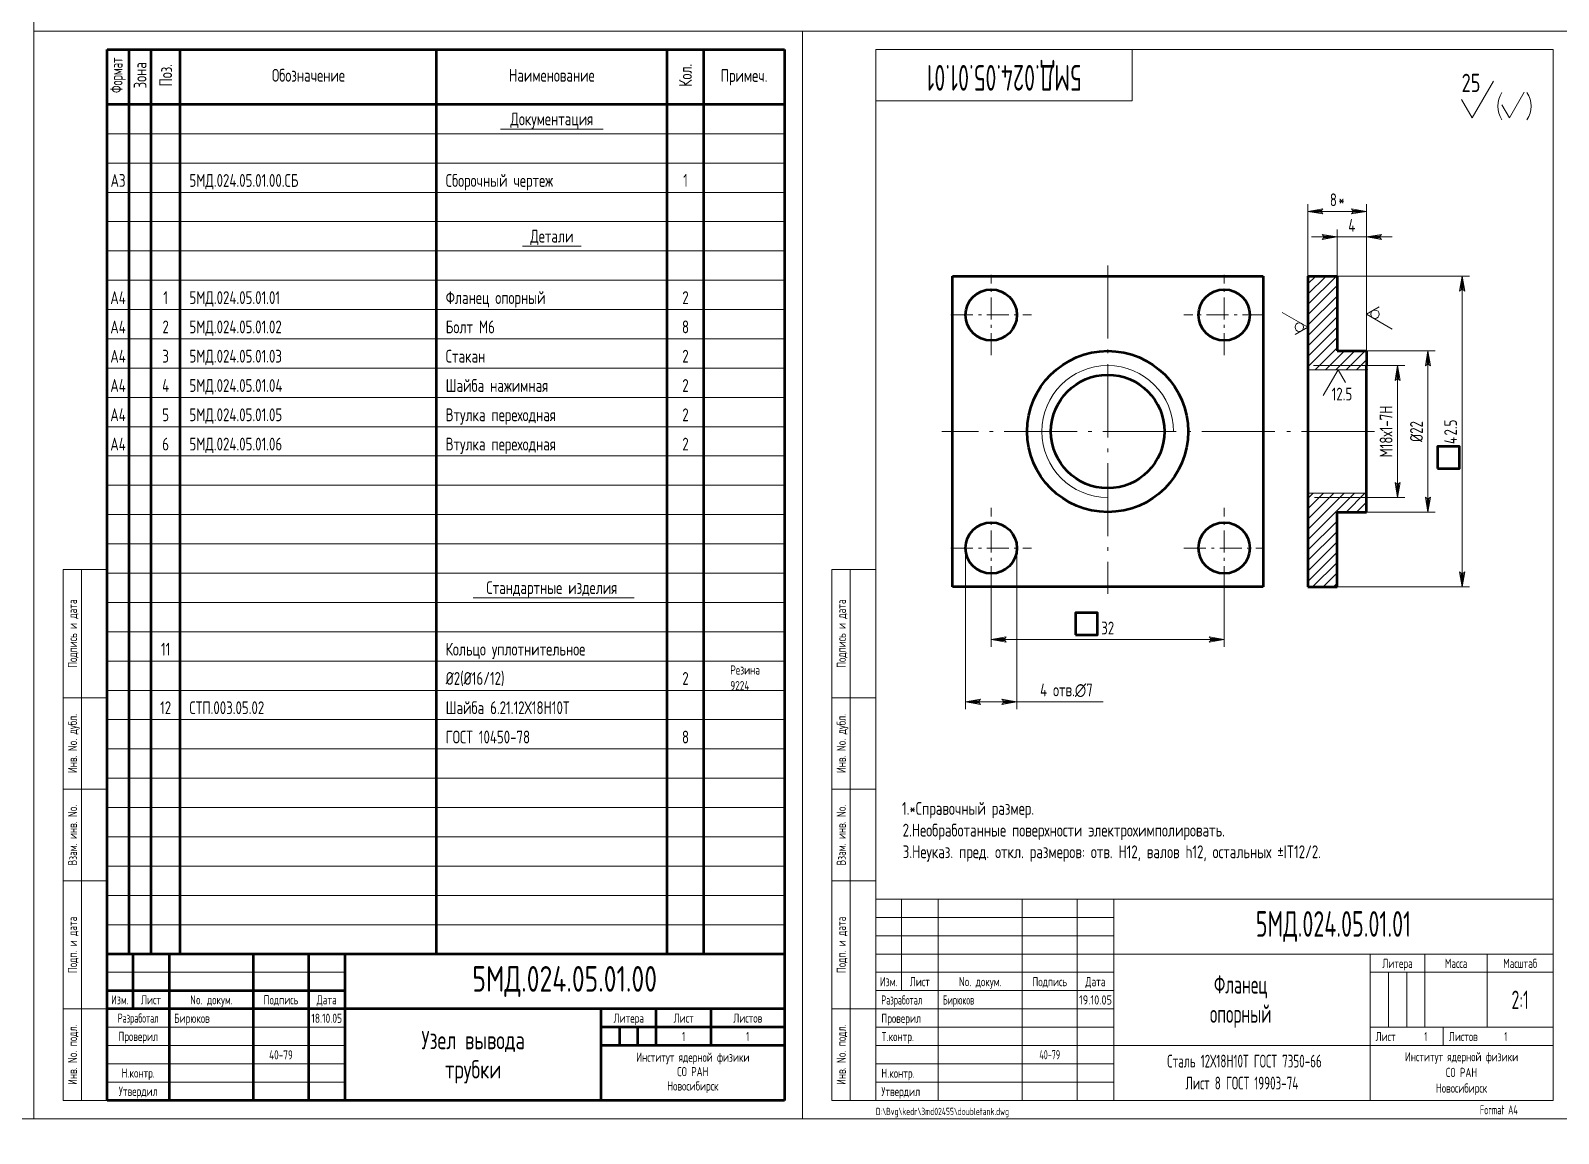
# Model space of a CAD drawing. Extents: x -414 to 4851, y -2165 to 1761.
# Drawn here: x 483.4 to 900.7, y -178.8 to 122.4 of the extents above; entities that cross this region are included whole.
import ezdxf
from ezdxf.enums import TextEntityAlignment as Align

# ---------------------------------------------------------------- set-up
doc = ezdxf.new("R2010")
doc.units = 0
doc.linetypes.add('S-P20', pattern=[27, 20, -3, 1, -3])
doc.linetypes.add('S-P6', pattern=[9.8, 6, -1.5, 0.8, -1.5])
for name, color, linetype, lineweight in [('1', 9, 'CONTINUOUS', 20), ('2', 2, 'CONTINUOUS', 50), ('DIM', 4, 'CONTINUOUS', 20), ('HATCH', 5, 'CONTINUOUS', 20), ('TR', 3, 'CONTINUOUS', 20)]:
    doc.layers.add(name, color=color, linetype=linetype, lineweight=lineweight)
doc.styles.add('SIMPLEX', font='simplex.shx', dxfattribs={"width": 0.7})

# ---------------------------------------------------------------- blocks, each defined once
blk = doc.blocks.new('SHTAMP1')
at = {"layer": 'DIM', "color": 2}
for p, q in [((-185, 55), (0, 55)), ((-185, 55), (-185, 0)), ((-178, 55), (-178, 29.99999999999999)), ((-168, 55), (-168, 0)), ((-145, 55), (-145, 0)), ((-130, 55), (-130, 0)), ((-120, 55), (-120, 0)), ((-120, 40), (0, 40)), ((-49.99999999999997, 40), (-50, 0)), ((-34.99999999999997, 40), (-34.99999999999997, 20)), ((-17.99999999999997, 40), (-17.99999999999997, 20.00000000000001)), ((-185, 35), (-120, 35)), ((-49.99999999999997, 35), (0, 35)), ((-185, 30), (-120, 30)), ((-50, 20), (0, 20)), ((-29.99999999999994, 20.00000000000001), (-29.99999999999997, 15)), ((-120, 15), (0, 15))]:
    blk.add_line(p, q, dxfattribs=at)
at = {"layer": 'DIM'}
for p, q in [((-185, 50), (-120, 50)), ((-185, 45), (-120, 45)), ((-185, 40), (-120, 40)), ((-44.99999999999997, 35), (-44.99999999999997, 20)), ((-39.99999999999997, 35), (-39.99999999999997, 20)), ((-185, 25), (-120, 25)), ((-185, 20), (-120, 20)), ((-185, 15), (-120, 15)), ((-185, 10), (-120, 10)), ((-185, 5), (-120, 5))]:
    blk.add_line(p, q, dxfattribs=at)
at = {"layer": 'DIM', "style": 'SIMPLEX', "width": 0.6}
blk.add_text('1', height=2.5, dxfattribs=at).set_placement((-35.17607202795625, 16.2))
at = {"layer": 'DIM', "style": 'SIMPLEX', "width": 0.6, "flags": 8}
blk.add_attdef('ОБОЗНАЧЕНИЕ2', text='', height=7, dxfattribs=at).set_placement((-117, 60), align=Align.MIDDLE)
at = {"layer": 'DIM', "style": 'SIMPLEX', "width": 0.6}
for tag, height, p in [('ОБОЗНАЧЕНИЕ', 7, (-60, 47.5)), ('МАСШТАБ', 5, (-9, 27.5))]:
    blk.add_attdef(tag, text='', height=height, dxfattribs=at).set_placement(p, align=Align.MIDDLE)
at = {"layer": 'DIM', "style": 'SIMPLEX', "width": 0.9108433734939759}
blk.add_attdef('ДАТА', text='', height=2.5, dxfattribs=at).set_placement((-129.5, 26.2), (-120.5, 26.2), align=Align.FIT)
at = {"layer": 'DIM', "style": 'SIMPLEX', "width": 0.6}
for tag, p in [('ЛИСТОВ', (-13.325, 16.2)), ('FORMAT', (-20, -3.8))]:
    blk.add_attdef(tag, p, '', height=2.5, dxfattribs=at)
blk.add_attdef('ТЕЛЕФОН', text='', height=2.5, dxfattribs=at).set_placement((-137.5, 12.5), align=Align.MIDDLE_CENTER)
at = {"layer": 'TR', "style": 'SIMPLEX', "width": 0.7}
for s, p in [('Литера', (-42.49999999999997, 36.2)), ('Масса', (-26.49999999999997, 36.2)), ('Масштаб', (-9, 36.2)), ('Изм.', (-181.5, 31.2)), ('Лист', (-173, 31.2)), ('No. докум.', (-156.5, 31.2)), ('Подпись', (-137.5, 31.2)), ('Дата', (-125, 31.2)), ('Институт ядерной физики', (-25, 10.70243239950646)), ('СО РАН', (-25, 6.416718113792172)), ('Новосибирск', (-25, 2.131003828077887))]:
    blk.add_text(s, height=2.5, dxfattribs=at).set_placement(p, align=Align.CENTER)
at = {"layer": 'TR', "style": 'SIMPLEX'}
for s, width, p in [('Разработал', 0.6, (-183.5, 26.2)), ('Проверил', 0.7, (-183.5, 21.2)), ('T.контр.', 0.7, (-183.5, 16.2)), ('Лист', 0.7, (-48.5, 16.2)), ('Листов', 0.7, (-28.49999999999997, 16.2)), ('Н.контр.', 0.7, (-183.5, 6.200000000000001)), ('Утвердил', 0.7, (-183.5, 1.200000000000001))]:
    blk.add_text(s, height=2.5, dxfattribs=dict(at, width=width)).set_placement(p)
at = {"layer": 'TR', "style": 'SIMPLEX', "width": 0.6}
for tag, height, p in [('НАИМЕНОВАНИЕ', 5, (-85.34568711718521, 29.20002082529924)), ('НАИМЕНОВАНИЕ2', 5, (-85.34568711718521, 21.20002082529924)), ('МАТЕРИАЛ', 3.5, (-85, 9)), ('СОРТАМЕНТ', 3.5, (-85, 3))]:
    blk.add_attdef(tag, text='', height=height, dxfattribs=at).set_placement(p, align=Align.CENTER)
for tag, p, height in [('РАЗРАБОТАЛ', (-166.7, 26.2), 2.5), ('ПРОВЕРИЛ', (-166.7, 21.2), 2.5), ('НОРМОКОНТРОЛЬ', (-166.7, 6.199999999999998), 2.5), ('УТВЕРДИЛ', (-166.7, 1.199999999999999), 2.5), ('ФАЙЛ', (-185, -4), 2)]:
    blk.add_attdef(tag, p, '', height=height, dxfattribs=at)
blk = doc.blocks.new('LEADR')
at = {"layer": 'DIM'}
for p, q in [((-1.170416226631389, 0.2000000000000028), (0, 0)), ((-0.9997944300187243, -0.0002412563466975826), (-1.170416226631389, 0.2000000000000028)), ((0, 0), (-1.170416226631389, -0.1999999999999886)), ((-0.4381870021173455, 0.07487712356459042), (-1.063684681848329, 0.07474016190496968)), ((0, 0), (-1, 0)), ((-1.170416226631389, -0.1999999999999886), (-0.9997944300187243, -0.0002412563466975826)), ((-0.4396274744967172, -0.07512327059271229), (-1.063870801763059, -0.07525989858129378))]:
    blk.add_line(p, q, dxfattribs=at)

msp = doc.modelspace()

# ---------------------------------------------------------------- hatches: boundary and pattern name
at = {"layer": '1'}
h = msp.add_hatch(dxfattribs=at)
h.set_pattern_fill('U', color=256, scale=2, angle=45, style=0, pattern_type=0)
h.set_pattern_definition([(45, (-323.174470179951, -281.1920083880682), (-1.414213562373095, 1.414213562373095), [])])
h.paths.add_polyline_path([(840.2979946166244, -9.057286900293093), (848.2979946166245, -9.057286900293093), (848.2979946166245, -3.92928690029305), (832.2979946166245, -3.92928690029305), (832.2979946166245, -29.50728690029365), (840.2979946166245, -29.50728690029365)])
at = {"layer": 'HATCH'}
h = msp.add_hatch(dxfattribs=at)
h.set_pattern_fill('U', color=256, scale=2, angle=45, style=0, pattern_type=0)
h.set_pattern_definition([(45, (-323.174470179951, -279.1420083880682), (-1.414213562373095, 1.414213562373095), [])])
h.paths.add_polyline_path([(840.2979946166245, 55.39271309970655), (832.2979946166245, 55.39271309970655), (832.2979946166245, 29.81471309970595), (840.4726720498008, 29.81471309970595), (848.2979946166245, 29.81471309970595), (848.2979946166245, 29.84271309970632), (848.2979946166245, 30.942713099706), (848.2979946166245, 34.942713099706), (840.2979946166245, 34.942713099706)])

# ---------------------------------------------------------------- linework, layer by layer
at = {"layer": '1'}
for p, q in [((504.2896355711714, 94.25603920183835), (689.2896355711714, 94.25603920183835)), ((504.2896355711714, 86.25603920183835), (689.2896355711714, 86.25603920183835)), ((504.2896355711714, 78.25603920183835), (689.2896355711714, 78.25603920183835)), ((504.2896355711714, 70.25603920183835), (689.2896355711714, 70.25603920183835)), ((504.2896355711714, 62.25603920183835), (689.2896355711714, 62.25603920183835)), ((504.2896355711714, 54.25603920183835), (689.2896355711714, 54.25603920183835)), ((504.2896355711714, 46.25603920183835), (689.2896355711714, 46.25603920183835)), ((504.2896355711714, 38.25603920183835), (689.2896355711714, 38.25603920183835)), ((504.2896355711714, 30.25603920183835), (689.2896355711714, 30.25603920183835)), ((833.8762502471307, 30.942713099706), (846.7834238987264, 30.942713099706)), ((847.0171593925909, 30.942713099706), (848.2979946166245, 30.942713099706)), ((504.2896355711714, 22.25603920183835), (689.2896355711714, 22.25603920183835)), ((504.2896355711714, 14.25603920183835), (689.2896355711714, 14.25603920183835)), ((504.2896355711714, 6.256039201838348), (689.2896355711714, 6.256039201838348)), ((504.2896355711714, -1.743960798161652), (689.2896355711714, -1.743960798161652)), ((834.1221098665153, -5.057286900293093), (846.3577864683114, -5.057286900293093)), ((846.8133767257634, -5.057286900293093), (848.2979946166245, -5.057286900293093)), ((504.2896355711714, -9.743960798161652), (689.2896355711714, -9.743960798161652)), ((504.2896355711714, -17.74396079816165), (689.2896355711714, -17.74396079816165)), ((504.2896355711714, -25.74396079816165), (689.2896355711714, -25.74396079816165)), ((504.2896355711714, -33.74396079816165), (689.2896355711714, -33.74396079816165)), ((504.2896355711714, -41.74396079816165), (689.2896355711714, -41.74396079816165)), ((504.2896355711714, -49.74396079816165), (689.2896355711714, -49.74396079816165)), ((504.2896355711714, -57.74396079816165), (689.2896355711714, -57.74396079816165)), ((504.2896355711714, -65.74396079816165), (689.2896355711714, -65.74396079816165)), ((504.2896355711714, -73.7439607981616), (689.2896355711714, -73.7439607981616)), ((504.2896355711714, -81.7439607981616), (689.2896355711714, -81.7439607981616)), ((504.2896355711714, -89.7439607981616), (689.2896355711714, -89.7439607981616)), ((504.2896355711714, -97.7439607981616), (689.2896355711714, -97.7439607981616)), ((504.2896355711714, -105.7439607981616), (689.2896355711714, -105.7439607981616)), ((504.2896355711714, -113.7439607981616), (689.2896355711714, -113.7439607981616)), ((504.2896355711714, -121.7439607981616), (689.2896355711714, -121.7439607981616)), ((569.2896355711714, -134.7561984686205), (504.2896355711714, -134.7561984686205)), ((569.2896355711714, -149.7561984686205), (504.2896355711714, -149.7561984686205)), ((504.2896355711714, -154.7561984686205), (569.2896355711714, -154.7561984686205)), ((569.2896355711714, -159.7561984686205), (504.2896355711714, -159.7561984686205)), ((504.2896355711714, -164.7561984686205), (569.2896355711714, -164.7561984686205))]:
    msp.add_line(p, q, dxfattribs=at)
at = {"layer": '1', "linetype": 'S-P6'}
for p, q in [((745.8075082605277, 33.76251825310101), (745.8075082605277, 55.76251825310101)), ((745.8075082605277, 33.76251825310101), (745.8075082605277, 55.76251825310101)), ((809.4471185673169, 33.76251825310101), (809.4471185673169, 55.76251825310101)), ((809.4471185673169, 33.76251825310101), (809.4471185673169, 55.76251825310101)), ((734.8075082605277, 44.76251825310101), (756.8075082605277, 44.76251825310101)), ((734.8075082605277, 44.76251825310101), (756.8075082605277, 44.76251825310101)), ((820.4471185673169, 44.76251825310101), (798.4471185673169, 44.76251825310101)), ((820.4471185673169, 44.76251825310101), (798.4471185673169, 44.76251825310101)), ((745.8075082605268, -29.8770920536881), (745.8075082605268, -7.877092053688102)), ((809.4471185673169, -29.8770920536881), (809.4471185673169, -7.877092053688102)), ((734.8075082605268, -18.8770920536881), (756.8075082605268, -18.8770920536881)), ((798.4471185673169, -18.8770920536881), (820.4471185673169, -18.8770920536881))]:
    msp.add_line(p, q, dxfattribs=at)
at = {"layer": '1', "linetype": 'S-P20'}
for p, q in [((777.6273134139223, 58.3172456870239), (777.6273134139223, -31.35270389757733)), ((823.3096181972064, 12.94271309970645), (732.2738215180509, 12.94271309970645)), ((850.5354651099012, 12.94271309970645), (825.4691347188618, 12.94271309970645))]:
    msp.add_line(p, q, dxfattribs=at)
at = {"layer": '1', "color": 2}
for p, q in [((832.2979946166242, 29.81471309970595), (840.4726720498008, 29.81471309970595)), ((840.5246065096806, 29.81471309970595), (848.2979946166245, 29.81471309970595)), ((832.2979946166242, -3.92928690029305), (848.2979946166245, -3.92928690029305))]:
    msp.add_line(p, q, dxfattribs=at)
at = {"layer": '1'}
msp.add_arc((777.6273134139223, 12.94271309970645), 18.00000000000011, 0, 270, dxfattribs=at)
at = {"layer": '2'}
for p, q in [((504.2896355711714, 117.2438015313794), (689.2896355711714, 117.2438015313794)), ((504.2896355711714, -169.7561984686205), (504.2896355711714, 117.2438015313794)), ((510.2896355711714, -129.7561984686205), (510.2896355711714, 117.2438015313794)), ((516.2896355711714, -129.7561984686205), (516.2896355711714, 117.2438015313794)), ((524.2896355711714, -129.7561984686205), (524.2896355711714, 117.2438015313794)), ((594.2896355711714, -129.7561984686205), (594.2896355711714, 117.2438015313794)), ((657.2896355711714, -129.7561984686205), (657.2896355711714, 117.2438015313794)), ((667.2896355711714, -129.7561984686205), (667.2896355711714, 117.2438015313794)), ((689.2896355711714, 117.2438015313794), (689.2896355711714, -169.7561984686205)), ((689.2896355711714, 102.2560392018383), (504.2896355711719, 102.2560392018383)), ((735.2009065427291, -29.48369377148629), (735.2009065427295, 55.36911997089919)), ((735.2009065427295, 55.36911997089919), (820.0537202851151, 55.36911997089919)), ((820.0537202851151, 55.36911997089919), (820.0537202851151, -29.48369377148629)), ((832.2979946166245, 55.39271309970655), (840.2979946166245, 55.39271309970655)), ((832.2979946166245, 55.39271309970655), (832.2979946166245, -29.50728690029365)), ((840.2979946166245, 55.39271309970655), (840.2979946166245, 34.942713099706)), ((840.2979946166245, 34.942713099706), (848.2979946166245, 34.942713099706)), ((848.2979946166245, 34.942713099706), (848.2979946166245, 30.942713099706)), ((848.2979946166245, -9.057286900293093), (848.2979946166245, 30.942713099706)), ((840.2979946166245, -29.50728690029365), (840.2979946166245, -9.057286900293093)), ((840.2979946166245, -9.057286900293093), (848.2979946166245, -9.057286900293093)), ((820.0537202851151, -29.48369377148629), (735.2009065427291, -29.48369377148629)), ((832.2979946166245, -29.50728690029365), (840.2979946166245, -29.50728690029365)), ((689.2896355711714, -129.7561984686205), (504.2896355711714, -129.7561984686205)), ((511.2896355711714, -129.7561984686205), (511.2896355711714, -144.7561984686205)), ((521.2896355711714, -129.7561984686205), (521.2896355711714, -169.7561984686205)), ((544.2896355711714, -169.7561984686205), (544.2896355711714, -129.7561984686205)), ((559.2896355711714, -129.7561984686205), (559.2896355711714, -169.7561984686205)), ((569.2896355711714, -169.7561984686205), (569.2896355711714, -129.7561984686205)), ((504.2896355711714, -139.7561984686205), (569.2896355711714, -139.7561984686205)), ((689.2896355711714, -144.7561984686205), (504.2896355711714, -144.7561984686205)), ((639.2896355711714, -169.7561984686205), (639.2896355711714, -144.7561984686205)), ((654.2896355711714, -154.7561984686205), (654.2896355711714, -144.7561984686205)), ((669.2896355711714, -154.7561984686205), (669.2896355711714, -144.7561984686205)), ((689.2896355711714, -149.7561984686205), (639.2896355711714, -149.7561984686205)), ((644.2896355711714, -149.7561984686205), (644.2896355711714, -154.7561984686205)), ((649.2896355711714, -154.7561984686205), (649.2896355711714, -149.7561984686205)), ((689.2896355711714, -154.7561984686205), (639.2896355711714, -154.7561984686205)), ((689.2896355711714, -169.7561984686205), (504.2896355711714, -169.7561984686205))]:
    msp.add_line(p, q, dxfattribs=at)
at = {"layer": '2', "flags": 128}
msp.add_lwpolyline([(848.2979946166245, 29.84271309970632), (848.2979946166245, 29.81471309970595)], dxfattribs=at)
at = {"layer": '2', "color": 4, "flags": 128}
for points in [[(867.74235447536, 2.804109376653429), (873.74235447536, 2.804109376653429), (873.74235447536, 8.804109376653429), (867.74235447536, 8.804109376653429)], [(768.8676176982025, -42.56699692413423), (774.8676176982025, -42.56699692413423), (774.8676176982025, -36.56699692413423), (768.8676176982025, -36.56699692413423)]]:
    msp.add_lwpolyline(points, close=True, dxfattribs=at)
at = {"layer": '2'}
for centre, radius in [((745.8075082605277, 44.76251825310101), 7), ((809.4471185673169, 44.76251825310101), 7), ((777.6273134139223, 12.94271309970622), 22), ((777.6273134139223, 12.94271309970645), 15.5), ((745.8075082605268, -18.8770920536881), 7), ((809.4471185673169, -18.8770920536881), 7)]:
    msp.add_circle(centre, radius, dxfattribs=at)
at = {"layer": 'DIM'}
for p, q in [((611.7896355711714, 95.5560392018383), (639.7896355711714, 95.5560392018383)), ((832.2979946166245, 55.39271309970655), (832.2979946166245, 75.0725389624792)), ((844.7979946166245, 73.0725389624792), (835.7979946166245, 73.0725389624792)), ((848.2979946166245, 34.942713099706), (848.2979946166245, 75.0725389624792)), ((840.2979946166245, 55.39271309970655), (840.2979946166245, 68.0725389624792)), ((848.2979946166245, 34.942713099706), (848.2979946166245, 68.0725389624792)), ((617.7896355711714, 63.5560392018383), (633.7896355711714, 63.5560392018383)), ((836.7979946166245, 66.0725389624792), (833.2979946166245, 66.0725389624792)), ((848.2979946166245, 66.0725389624792), (840.2979946166245, 66.0725389624792)), ((851.7979946166245, 66.0725389624792), (855.2979946166245, 66.0725389624792)), ((840.2979946166245, 55.39271309970655), (876.4388572631347, 55.39271309970655)), ((874.4388572631347, -26.00728690029359), (874.4388572631347, 51.89271309970655)), ((848.2979946166245, 34.942713099706), (867.111294496116, 34.942713099706)), ((848.2979946166245, 30.942713099706), (858.8201227874526, 30.942713099706)), ((865.111294496116, 31.442713099706), (865.111294496116, -5.557286900293093)), ((856.8201227874526, 27.442713099706), (856.8201227874526, -1.557286900293093)), ((848.2979946166245, -5.057286900293093), (858.8201227874526, -5.057286900293093)), ((848.2979946166245, -9.057286900293093), (867.111294496116, -9.057286900293093)), ((738.8075082605268, -18.8770920536881), (738.8075082605268, -62.89654714200913)), ((752.8075082605268, -18.8770920536881), (752.8075082605268, -62.89654714200913)), ((604.3284067710811, -32.4439607981617), (648.2554336185958, -32.4439607981617)), ((745.8075082605268, -29.8770920536881), (745.8075082605268, -45.8767218547346)), ((809.4471185673169, -29.8770920536881), (809.4471185673169, -45.8767218547346)), ((840.2979946166245, -29.50728690029365), (876.4388572631347, -29.50728690029365)), ((805.9471185673169, -43.8767218547346), (749.3075082605268, -43.8767218547346)), ((742.3075082605268, -60.89654714200913), (749.3075082605268, -60.89654714200913)), ((752.8075082605268, -60.89654714200913), (776.3741749271934, -60.89654714200913))]:
    msp.add_line(p, q, dxfattribs=at)
at = {"layer": 'DIM', "color": 2}
for p, q in [((492.2896355711714, -169.7561984686205), (492.2896355711714, -24.7561984686206)), ((504.2896355711714, -24.7561984686206), (492.2896355711714, -24.7561984686206)), ((497.2896355711714, -169.7561984686205), (497.2896355711714, -24.7561984686206)), ((702.2896355711714, -169.7561984686206), (702.2896355711714, -24.7561984686206)), ((714.2896355711714, -24.7561984686206), (702.2896355711714, -24.7561984686206)), ((707.2896355711714, -169.7561984686206), (707.2896355711714, -24.7561984686206)), ((504.2896355711714, -59.7561984686206), (492.2896355711714, -59.7561984686206)), ((714.2896355711714, -59.7561984686206), (702.2896355711714, -59.7561984686206)), ((504.2896355711714, -84.75619846862054), (492.2896355711714, -84.75619846862054)), ((714.2896355711714, -84.7561984686206), (702.2896355711714, -84.7561984686206)), ((504.2896355711714, -109.7561984686205), (492.2896355711714, -109.7561984686205)), ((714.2896355711714, -109.7561984686206), (702.2896355711714, -109.7561984686206)), ((504.2896355711714, -144.7561984686205), (492.2896355711714, -144.7561984686205)), ((714.2896355711714, -144.7561984686206), (702.2896355711714, -144.7561984686206)), ((504.2896355711714, -169.7561984686205), (492.2896355711714, -169.7561984686205)), ((714.2896355711714, -169.7561984686206), (702.2896355711714, -169.7561984686206))]:
    msp.add_line(p, q, dxfattribs=at)
at = {"layer": 'DIM'}
for points in [[(64.2896355711714, -174.7561984686205), (64.2896355711714, 419.2438015313794), (484.2896355711714, 419.2438015313794), (484.2896355711714, -174.7561984686205)], [(484.2896355711715, 122.2438015313794), (484.2896355711715, 419.2438015313794), (904.2896355711715, 419.2438015313794), (904.2896355711714, 122.2438015313794)], [(484.2896355711714, -174.7561984686205), (484.2896355711714, 122.2438015313794), (694.2896355711714, 122.2438015313794), (694.2896355711714, -174.7561984686205)], [(694.2896355711714, -174.7561984686206), (694.2896355711714, 122.2438015313794), (904.2896355711714, 122.2438015313794), (904.2896355711714, -174.7561984686206)], [(64.2896355711714, -174.7561984686205), (905.2896355711712, -174.7561984686209), (905.2896355711712, -768.756198468621), (64.28963557117117, -768.7561984686208)]]:
    msp.add_lwpolyline(points, close=True, dxfattribs=at)
at = {"layer": 'DIM', "color": 2}
msp.add_lwpolyline([(714.2896355711714, -169.7561984686206), (714.2896355711714, 117.2438015313794), (899.2896355711714, 117.2438015313794), (899.2896355711714, -169.7561984686206)], close=True, dxfattribs=at)
msp.add_lwpolyline([(714.2896355711714, 103.2438015313794), (784.2896355711714, 103.2438015313794), (784.2896355711714, 117.2438015313794)], dxfattribs=at)
at = {"layer": 'DIM', "flags": 128}
for points in [[(874.3028842252234, 103.6438015313795), (877.1896355711715, 98.6438015313795), (882.9631382630678, 108.6438015313795)], [(885.3189096290077, 102.1438015313795), (887.3396355711714, 98.6438015313795), (891.3810874554988, 105.6438015313795)], [(851.7979946166245, 46.97265429300273), (848.2979946166245, 44.951928350839), (855.2979946166245, 40.91047646651167)], [(828.7979946166245, 39.41094062101001), (832.2979946166245, 41.43166656317374), (825.2979946166245, 45.47311844750107)], [(842.552881193139, 26.31471309970596), (840.5321552509753, 29.81471309970596), (836.490703366648, 22.81471309970596)]]:
    msp.add_lwpolyline(points, dxfattribs=at)
at = {"layer": 'DIM'}
for centre in [(850.6324946166245, 44.95192835083897), (829.9634946166244, 41.43166656317369)]:
    msp.add_circle(centre, 1.1655, dxfattribs=at)
for centre, start, end in [((890.8396355711714, 101.7938015313796), 146.0000000000001, 214.0000000000001), ((886.6396355711715, 101.7938015313796), 325.9999999999999, 33.99999999999987)]:
    msp.add_arc(centre, 6.649999999999909, start, end, dxfattribs=at)

# ---------------------------------------------------------------- block references
ref = msp.add_blockref('SHTAMP1', (899.2896355711714, -169.7561984686206), dxfattribs=at)
ref.add_attrib('ФАЙЛ', 'D:\\Bvg\\kedr\\3md02455\\doubletank.dwg', (714.2896355711714, -173.7561984686206), dxfattribs={"layer": 'TR', "height": 2, "style": 'SIMPLEX', "width": 0.6})
ref.add_attrib('РАЗРАБОТАЛ', 'Бирюков', (732.5896355711714, -143.5561984686206), dxfattribs={"layer": 'TR', "height": 2.5, "style": 'SIMPLEX', "width": 0.6})
ref.add_attrib('ТЕЛЕФОН', '40-79', dxfattribs={"height": 2.5, "style": 'SIMPLEX', "width": 0.6}).set_placement((761.7896355711714, -157.2561984686206), align=Align.MIDDLE_CENTER)
ref.add_attrib('ДАТА', '19.10.05', dxfattribs={"height": 2.5, "style": 'SIMPLEX', "width": 0.6000000000000002}).set_placement((769.7896355711714, -143.5561984686206), (778.7896355711714, -143.5561984686206), align=Align.FIT)
ref.add_attrib('ОБОЗНАЧЕНИЕ', '5МД.024.05.01.01', dxfattribs={"height": 7, "style": 'SIMPLEX', "width": 0.6}).set_placement((839.2896355711714, -122.2561984686206), align=Align.MIDDLE)
ref.add_attrib('МАСШТАБ', '2:1', dxfattribs={"height": 5, "style": 'SIMPLEX', "width": 0.6}).set_placement((890.2896355711714, -142.2561984686206), align=Align.MIDDLE)
ref.add_attrib('НАИМЕНОВАНИЕ', 'Фланец', dxfattribs={"layer": 'TR', "height": 5, "style": 'SIMPLEX', "width": 0.6}).set_placement((813.9439484539862, -140.5561984686206), align=Align.CENTER)
ref.add_attrib('НАИМЕНОВАНИЕ2', 'опорный', dxfattribs={"layer": 'TR', "height": 5, "style": 'SIMPLEX', "width": 0.6}).set_placement((813.9439484539862, -148.5561776433215), align=Align.CENTER)
ref.add_attrib('МАТЕРИАЛ', ' Сталь 12Х18Н10Т ГОСТ 7350-66', dxfattribs={"layer": 'TR', "height": 3.5, "style": 'SIMPLEX', "width": 0.6}).set_placement((814.2896355711714, -160.7561984686206), align=Align.CENTER)
ref.add_attrib('СОРТАМЕНТ', 'Лист 8 ГОСТ 19903-74', dxfattribs={"layer": 'TR', "height": 3.5, "style": 'SIMPLEX', "width": 0.6}).set_placement((814.2896355711714, -166.7561984686206), align=Align.CENTER)
ref.add_attrib('ЛИСТОВ', '1', (885.9646355711714, -153.5561984686206), dxfattribs={"height": 2.5, "style": 'SIMPLEX', "width": 0.6})
ref.add_attrib('FORMAT', 'Format A4', (879.2896355711714, -173.5561984686206), dxfattribs={"height": 2.5, "style": 'SIMPLEX', "width": 0.6})
ref.add_attrib('ОБОЗНАЧЕНИЕ2', '5МД.024.05.01.01', dxfattribs={"height": 7, "rotation": 180, "style": 'SIMPLEX', "width": 0.6, "flags": 8}).set_placement((749.2896355711714, 110.2438015313794), align=Align.MIDDLE)
at = {"layer": 'DIM', "xscale": 3.5, "yscale": 3.5, "zscale": 3.5}
for p, rotation in [((832.2979946166245, 73.0725389624792), 180), ((848.2979946166245, 66.0725389624792), 180), ((874.4388572631347, 55.39271309970655), 90), ((865.111294496116, 34.942713099706), 90), ((856.8201227874526, 30.942713099706), 90), ((856.8201227874526, -5.057286900293093), 270), ((865.111294496116, -9.057286900293093), 270), ((874.4388572631347, -29.50728690029365), 270), ((745.8075082605268, -43.8767218547346), 180), ((738.8075082605268, -60.89654714200913), 180)]:
    msp.add_blockref('LEADR', p, dxfattribs=dict(at, rotation=rotation))
for p in [(848.2979946166245, 73.0725389624792), (840.2979946166245, 66.0725389624792), (809.4471185673169, -43.8767218547346), (752.8075082605268, -60.89654714200913)]:
    msp.add_blockref('LEADR', p, dxfattribs=at)

# ---------------------------------------------------------------- texts
at = {"layer": '1', "style": 'SIMPLEX', "width": 0.7}
for s, p in [('2.5', (873.0388572631346, 11.84777802023478)), ('4', (873.0388572631346, 9.514444686901413))]:
    msp.add_text(s, height=3.5, rotation=90, dxfattribs=at).set_placement(p)
at = {"layer": 'DIM', "style": 'SIMPLEX', "width": 0.7}
msp.add_text('25', height=5, dxfattribs=at).set_placement((879.4396355711715, 105.6438015313795), align=Align.RIGHT)
for s, p in [('5МД.024.05.01.00.СБ', (526.7896355711714, 79.75603920183835)), ('8', (838.3028692528455, 74.47253896247918)), ('*', (840.636202586179, 74.47253896247918)), ('5МД.024.05.01.01', (526.7896355711714, 47.75603920183835)), ('5МД.024.05.01.02', (526.7896355711714, 39.75603920183835)), ('5МД.024.05.01.03', (526.7896355711714, 31.75603920183835)), ('5МД.024.05.01.04', (526.7896355711714, 23.75603920183835)), ('12.5', (838.7821552509754, 21.41471309970594)), ('5МД.024.05.01.05', (526.7896355711714, 15.75603920183835)), ('5МД.024.05.01.06', (526.7896355711714, 7.756039201838348)), ('1.*Справочный размер.', (721.4258379364802, -91.74579549008358)), ('2.Необработанные поверхности электрохимполировать.', (721.614175650015, -97.67801187203716)), ('3.Неуказ. пред. откл. размеров: отв. H12, валов h12, остальных ±IT12/2.', (721.6334923385828, -103.5895318019539))]:
    msp.add_text(s, height=3.5, dxfattribs=at).set_placement(p)
for s, p in [('1', (662.2896355711714, 79.75603920183835)), ('A4', (507.2896355711714, 47.75603920183835)), ('1', (520.2896355711714, 47.75603920183835)), ('2', (662.2896355711714, 47.75603920183835)), ('A4', (507.2896355711714, 39.75603920183835)), ('2', (520.2896355711714, 39.75603920183835)), ('8', (662.2896355711714, 39.75603920183835)), ('A4', (507.2896355711714, 31.75603920183835)), ('3', (520.2896355711714, 31.75603920183835)), ('2', (662.2896355711714, 31.75603920183835)), ('A4', (507.2896355711714, 23.75603920183835)), ('4', (520.2896355711714, 23.75603920183835)), ('2', (662.2896355711714, 23.75603920183835)), ('A4', (507.2896355711714, 15.75603920183835)), ('5', (520.2896355711714, 15.75603920183835)), ('2', (662.2896355711714, 15.75603920183835)), ('A4', (507.2896355711714, 7.756039201838348)), ('6', (520.2896355711714, 7.756039201838348)), ('2', (662.2896355711714, 7.756039201838348)), ('11', (520.2896355711714, -48.24396079816165)), ('2', (662.2896355711714, -56.24396079816165)), ('12', (520.2896355711714, -64.24396079816165)), ('8', (662.2896355711714, -72.24396079816165))]:
    msp.add_text(s, height=3.5, dxfattribs=at).set_placement(p, align=Align.CENTER)
for s, p in [('Подпись и дата', (706.0896355711714, -42.2561984686206)), ('Инв. No. дубл.', (706.0896355711714, -72.2561984686206)), ('Взам. инв. No.', (706.0896355711714, -97.2561984686206)), ('Подп. и дата', (706.0896355711714, -127.2561984686206)), ('Инв. No. подл.', (706.0896355711714, -157.2561984686206))]:
    msp.add_text(s, height=2.5, rotation=90, dxfattribs=at).set_placement(p, align=Align.CENTER)
for s, height, p in [('5МД.024.05.01.00', 7, (629.2896355711714, -137.2561984686205)), ('1', 2.5, (661.7896355711714, -152.2561984686205)), ('1', 2.5, (679.2896355711714, -152.2561984686205))]:
    msp.add_text(s, height=height, dxfattribs=at).set_placement(p, align=Align.MIDDLE)
at = {"layer": 'DIM', "style": 'SIMPLEX', "width": 0.5600000000000362}
msp.add_text('18.10.05', height=2.5, dxfattribs=at).set_placement((560.0896355711711, -148.5561984686205), (568.4896355711717, -148.5561984686205), align=Align.FIT)
at = {"layer": 'DIM', "char_height": 3.5, "attachment_point": 5, "style": 'SIMPLEX'}
for s, insert in [('\\A1;4', (844.2979946166245, 69.22253896247918)), ('\\A1;32', (777.6273134139219, -40.72672185473459)), ('\\A1;4 отв.∅7', (766.3408415938601, -57.74654714200912))]:
    msp.add_mtext(s, dxfattribs=dict(at, insert=insert))
at = {"layer": 'DIM', "char_height": 3.5, "attachment_point": 5, "rotation": 90, "style": 'SIMPLEX'}
for s, insert in [('\\A1;М18х1-7Н', (853.6701227874526, 12.94271309970645)), ('\\A1;%%c22', (861.9612944961159, 12.94271309970645))]:
    msp.add_mtext(s, dxfattribs=dict(at, insert=insert))
at = {"layer": 'TR', "style": 'SIMPLEX'}
for s, height, width, p in [('Формат', 3.36, 0.6, (507.2896355711714, 110.2338015313794)), ('Зона', 3.5, 0.7, (513.2896355711714, 110.2338015313794)), ('Поз.', 3.5, 0.7, (520.2896355711714, 110.2338015313794)), ('Кол.', 3.5, 0.7, (662.2896355711714, 110.2338015313794))]:
    msp.add_text(s, height=height, rotation=90, dxfattribs=dict(at, width=width)).set_placement(p, align=Align.MIDDLE)
at = {"layer": 'TR', "style": 'SIMPLEX', "width": 0.7}
for s, height, p in [('Обозначение', 3.5, (559.2896355711714, 110.2338015313794)), ('Наименование', 3.5, (625.7896355711714, 110.2338015313794)), ('Примеч.', 3.5, (678.2896355711714, 109.7035557846875)), ('Литера', 2.5, (646.7896355711714, -147.6029771197222)), ('Лист', 2.5, (661.7896355711714, -147.2561984686205)), ('Листов', 2.5, (679.2896355711714, -147.2561984686205))]:
    msp.add_text(s, height=height, dxfattribs=at).set_placement(p, align=Align.MIDDLE)
at = {"layer": 'TR', "style": 'SIMPLEX'}
for s, height, width, p in [('Документация', 3.5, 0.7, (625.7896355711714, 96.5560392018383)), ('А3', 3.5, 0.7, (507.2896355711714, 79.75603920183835)), ('Детали', 3.5, 0.7, (625.7896355711714, 64.5560392018383)), ('Стандартные изделия', 3.5, 0.7, (625.7896355711714, -31.4439607981617)), ('Изм.', 2.5, 0.7, (507.7896355711714, -143.5061984686205)), ('Лист', 2.5, 0.7, (516.2896355711714, -143.5061984686205)), ('No. докум.', 2.5, 0.7, (532.7896355711714, -143.5061984686205)), ('Подпись', 2.5, 0.7, (551.7896355711714, -143.5061984686205)), ('Дата', 2.5, 0.7, (564.2896355711714, -143.5061984686205)), ('Разработал', 2.5, 0.6, (512.7896355711714, -148.5061984686205)), ('Проверил', 2.5, 0.7, (512.7896355711714, -153.5061984686205)), ('Узел вывода', 5, 0.7, (604.2896355711714, -155.7561984686205)), ('40-79', 2.5, 0.7, (551.7896355711714, -158.5561984686205)), ('Институт ядерной физики', 2.5, 0.7, (664.3084281987185, -159.1927719438967)), ('Н.контр.', 2.5, 0.7, (512.7896355711714, -163.5061984686205)), ('трубки', 5, 0.7, (604.2896355711714, -163.7561984686205)), ('СО РАН', 2.5, 0.7, (664.3084281987185, -163.1213433724681)), ('Утвердил', 2.5, 0.7, (512.7896355711714, -168.5061984686205)), ('Новосибирск', 2.5, 0.7, (664.3084281987185, -167.0499148010394))]:
    msp.add_text(s, height=height, dxfattribs=dict(at, width=width)).set_placement(p, align=Align.CENTER)
at = {"layer": 'TR', "style": 'SIMPLEX', "width": 0.7}
for s, height, p in [('Сборочный чертеж', 3.5, (596.7896355711714, 79.75603920183835)), ('Фланец опорный', 3.5, (596.7896355711714, 47.75603920183835)), ('Болт М6', 3.5, (596.7896355711714, 39.75603920183835)), ('Стакан', 3.5, (596.7896355711714, 31.75603920183835)), ('Шайба нажимная', 3.5, (596.7896355711714, 23.75603920183835)), ('Втулка переходная', 3.5, (596.7896355711714, 15.75603920183835)), ('Втулка переходная', 3.5, (596.7896355711714, 7.756039201838348)), ('Кольцо уплотнительное', 3.5, (596.7896355711714, -48.24396079816165)), ('%%c2(%%c16/12)', 3.5, (596.7896355711714, -56.24396079816165)), ('Резина', 2.5, (674.5333848589881, -53.43161982526037)), ('9224', 2.5, (674.5333848589881, -57.71733411097465)), ('СТП.003.05.02', 3.5, (526.7896355711714, -64.24396079816165)), ('Шайба 6.21.12Х18Н10Т', 3.5, (596.7896355711714, -64.24396079816165)), ('ГОСТ 10450-78', 3.5, (596.7896355711714, -72.24396079816165)), ('Бирюков', 2.5, (522.5896355711711, -148.5561984686205))]:
    msp.add_text(s, height=height, dxfattribs=at).set_placement(p)
for s, p in [('Подпись и дата', (496.0896355711711, -42.2561984686206)), ('Инв. No. дубл.', (496.0896355711711, -72.2561984686206)), ('Взам. инв. No.', (496.0896355711711, -97.25619846862054)), ('Подп. и дата', (496.0896355711711, -127.2561984686205)), ('Инв. No. подл.', (496.0896355711711, -157.2561984686205))]:
    msp.add_text(s, height=2.5, rotation=90, dxfattribs=at).set_placement(p, align=Align.CENTER)

doc.saveas('drawing.dxf')
